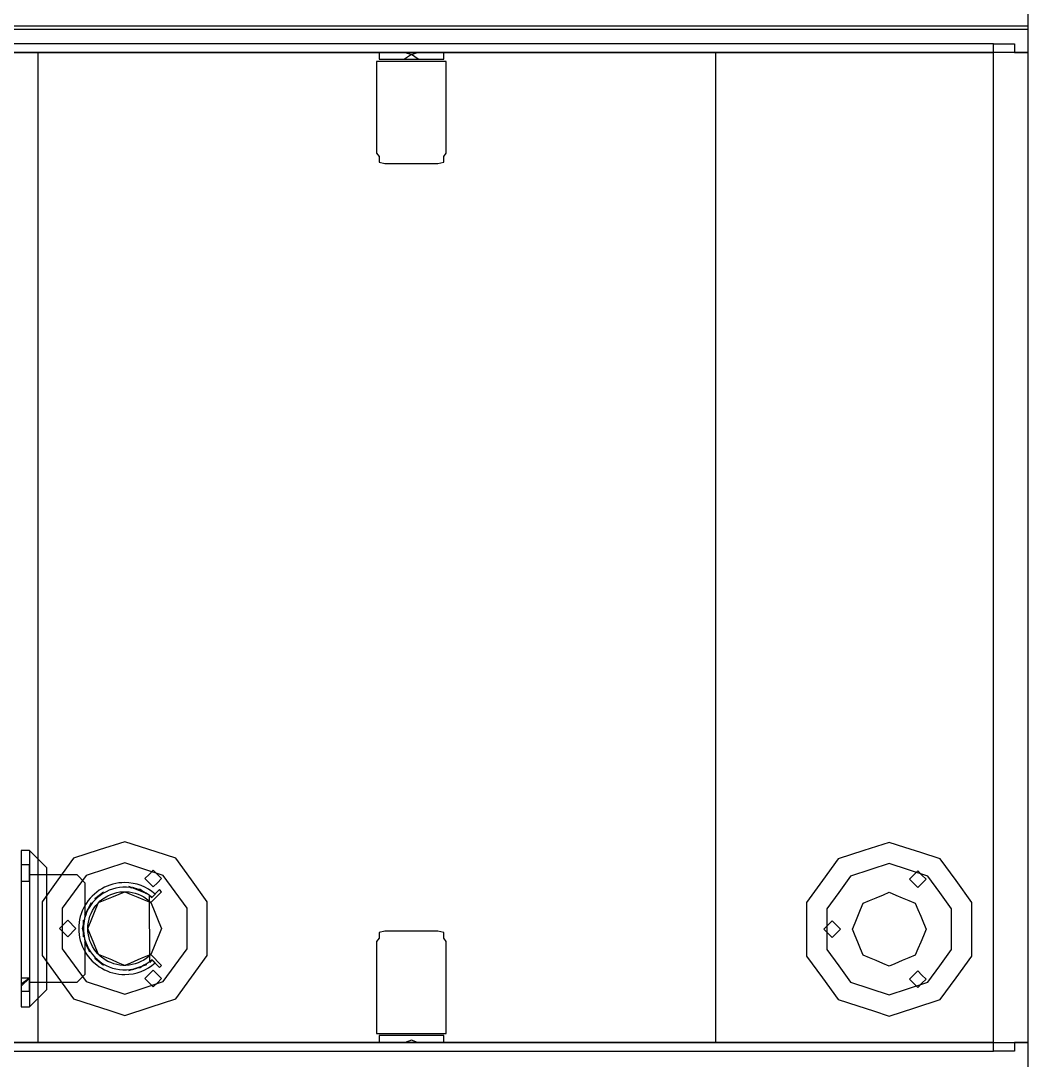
# Model space of a CAD drawing. Extents: x -23.2 to 18.8, y -18.4 to 11.3.
# Drawn here: x -5.2874 to -4.9192, y -5.4431 to -5.0631 of the extents above; entities that cross this region are included whole.
import ezdxf

# ---------------------------------------------------------------- set-up
doc = ezdxf.new("R2010")
doc.units = 0
doc.layers.add('FURNISHINGELEMENT', color=8, linetype='Continuous')

msp = doc.modelspace()

# ---------------------------------------------------------------- linework, layer by layer
at = {"layer": 'FURNISHINGELEMENT'}
for p, q in [((-4.91918, -5.06617, 5.36405), (-4.91918, -5.05664, 5.36405)), ((-4.91918, -5.06517, 5.36405), (-5.35733, -5.06517, 5.36405)), ((-4.91918, -5.07469, 5.36405), (-4.91918, -5.06517, 5.36405)), ((-5.35733, -5.06617, 5.36405), (-4.91918, -5.06617, 5.36405)), ((-4.93188, -5.07152, 3.55112), (-5.35733, -5.07152, 3.55112)), ((-4.93188, -5.07469, 3.55112), (-4.93188, -5.07152, 3.55112)), ((-4.93188, -5.07469, 5.36405), (-4.93188, -5.07152, 5.36405)), ((-4.93188, -5.07152, 5.36405), (-4.92421, -5.07152, 5.36405)), ((-4.92421, -5.07152, 5.36405), (-4.92421, -5.07469, 5.36405)), ((-4.91918, -5.07469, 5.36405), (-5.35733, -5.07469, 5.36405)), ((-5.35733, -5.07469, 5.36405), (-4.93188, -5.07469, 5.36405)), ((-4.93188, -5.07469, 5.05052), (-5.28113, -5.07469, 5.05052)), ((-5.28113, -5.07469, 5.05052), (-5.28113, -5.43664, 5.05052)), ((-4.93188, -5.07469, 3.76385), (-5.28113, -5.07469, 3.76385)), ((-5.28113, -5.07469, 3.76385), (-5.28113, -5.43664, 3.76385)), ((-5.15433, -5.07469, 5.01213), (-5.15644, -5.07469, 5.01126)), ((-5.15644, -5.07469, 5.01126), (-5.15644, -5.07723, 5.01126)), ((-5.13489, -5.07469, 5.01213), (-5.15433, -5.07469, 5.01213)), ((-5.14461, -5.07548, 4.9788), (-5.14707, -5.07723, 4.97771)), ((-5.14461, -5.07548, 4.99785), (-5.14707, -5.07723, 4.99676)), ((-5.14685, -5.07469, 4.97973), (-5.14461, -5.07548, 4.9788)), ((-5.14379, -5.07469, 4.97891), (-5.14685, -5.07469, 4.97973)), ((-5.14685, -5.07469, 4.99878), (-5.14461, -5.07548, 4.99785)), ((-5.14379, -5.07469, 4.99796), (-5.14685, -5.07469, 4.99878)), ((-5.14461, -5.07548, 4.9788), (-5.14237, -5.07469, 4.97973)), ((-5.14461, -5.07548, 4.99785), (-5.14237, -5.07469, 4.99878)), ((-5.14215, -5.07723, 4.97771), (-5.14461, -5.07548, 4.9788)), ((-5.14215, -5.07723, 4.99676), (-5.14461, -5.07548, 4.99785)), ((-5.14302, -5.07469, 4.97922), (-5.14379, -5.07469, 4.97891)), ((-5.14302, -5.07469, 4.99827), (-5.14379, -5.07469, 4.99796)), ((-5.14237, -5.07469, 4.97973), (-5.14302, -5.07469, 4.97922)), ((-5.14237, -5.07469, 4.99878), (-5.14302, -5.07469, 4.99827)), ((-5.13278, -5.07469, 5.01126), (-5.13489, -5.07469, 5.01213)), ((-5.13278, -5.07723, 5.01126), (-5.13278, -5.07469, 5.01126)), ((-4.93188, -5.07469, 4.45759), (-5.03348, -5.07469, 4.45759)), ((-5.03348, -5.07469, 4.45759), (-5.03348, -5.43664, 4.45759)), ((-4.93188, -5.43664, 3.55112), (-4.93188, -5.07469, 3.55112)), ((-4.93188, -5.43664, 4.45759), (-4.93188, -5.07469, 4.45759)), ((-4.93188, -5.43664, 5.05052), (-4.93188, -5.07469, 5.05052)), ((-4.93188, -5.43664, 3.76385), (-4.93188, -5.07469, 3.76385)), ((-4.92421, -5.07469, 5.36405), (-4.91918, -5.07469, 5.36405)), ((-4.91918, -5.43664, 5.36405), (-4.91918, -5.07469, 5.36405)), ((-5.15731, -5.07798, 4.94684), (-5.15731, -5.07978, 4.94609)), ((-5.13191, -5.07798, 4.94684), (-5.15731, -5.07798, 4.94684)), ((-5.15731, -5.07978, 4.94609), (-5.15731, -5.09763, 4.94609)), ((-5.15644, -5.07723, 5.01126), (-5.15433, -5.07723, 5.01213)), ((-5.15433, -5.07723, 5.01213), (-5.13489, -5.07723, 5.01213)), ((-5.14707, -5.07723, 4.97771), (-5.14588, -5.07723, 4.97722)), ((-5.14707, -5.07723, 4.99676), (-5.14588, -5.07723, 4.99627)), ((-5.14588, -5.07723, 4.97722), (-5.14461, -5.07723, 4.97705)), ((-5.14588, -5.07723, 4.99627), (-5.14461, -5.07723, 4.9961)), ((-5.14461, -5.07723, 4.97705), (-5.14334, -5.07723, 4.97722)), ((-5.14461, -5.07723, 4.9961), (-5.14334, -5.07723, 4.99627)), ((-5.14334, -5.07723, 4.97722), (-5.14215, -5.07723, 4.97771)), ((-5.14334, -5.07723, 4.99627), (-5.14215, -5.07723, 4.99676)), ((-5.13489, -5.07723, 5.01213), (-5.13278, -5.07723, 5.01126)), ((-5.13191, -5.07978, 4.94609), (-5.13191, -5.07798, 4.94684)), ((-5.13191, -5.09763, 4.94609), (-5.13191, -5.07978, 4.94609)), ((-5.15731, -5.09763, 4.94609), (-5.15731, -5.09867, 4.94634)), ((-5.15731, -5.09867, 4.94634), (-5.15731, -5.09949, 4.94702)), ((-5.15731, -5.09949, 4.94702), (-5.15731, -5.11153, 4.963)), ((-5.13191, -5.09867, 4.94634), (-5.13191, -5.09763, 4.94609)), ((-5.13191, -5.09949, 4.94702), (-5.13191, -5.09867, 4.94634)), ((-5.13191, -5.11153, 4.963), (-5.13191, -5.09949, 4.94702)), ((-5.15731, -5.11153, 4.963), (-5.15644, -5.1128, 4.96468)), ((-5.15644, -5.1128, 4.96468), (-5.15644, -5.11486, 4.96313)), ((-5.13278, -5.1128, 4.96468), (-5.13191, -5.11153, 4.963)), ((-5.13278, -5.11486, 4.96313), (-5.13278, -5.1128, 4.96468)), ((-5.15644, -5.11486, 4.96313), (-5.15433, -5.11538, 4.96382)), ((-5.15433, -5.11538, 4.96382), (-5.13489, -5.11538, 4.96382)), ((-5.13489, -5.11538, 4.96382), (-5.13278, -5.11486, 4.96313)), ((-5.24938, -5.36326, 3.5416), (-5.25871, -5.36629, 3.5416)), ((-5.24363, -5.36513, 3.5416), (-5.24938, -5.36326, 3.5416)), ((-5.23788, -5.367, 3.5416), (-5.24363, -5.36513, 3.5416)), ((-4.96998, -5.3635, 3.5416), (-4.97931, -5.36653, 3.5416)), ((-4.96423, -5.36537, 3.5416), (-4.96998, -5.3635, 3.5416)), ((-4.95848, -5.36724, 3.5416), (-4.96423, -5.36537, 3.5416)), ((-5.28724, -5.36645, 3.52597), (-5.28724, -5.4236, 3.52597)), ((-5.28424, -5.36645, 3.52597), (-5.28724, -5.36645, 3.52597)), ((-5.27789, -5.3728, 3.52597), (-5.28424, -5.36645, 3.52597)), ((-5.27789, -5.3728, 3.48134), (-5.28424, -5.36645, 3.48134)), ((-5.28424, -5.36645, 3.48134), (-5.28424, -5.4236, 3.48134)), ((-5.26805, -5.36932, 3.5416), (-5.27381, -5.37726, 3.5416)), ((-5.25871, -5.36629, 3.5416), (-5.26805, -5.36932, 3.5416)), ((-5.23072, -5.36932, 3.5416), (-5.23788, -5.367, 3.5416)), ((-5.22496, -5.37726, 3.5416), (-5.23072, -5.36932, 3.5416)), ((-4.97931, -5.36653, 3.5416), (-4.98865, -5.36957, 3.5416)), ((-4.95132, -5.36957, 3.5416), (-4.95848, -5.36724, 3.5416)), ((-5.28424, -5.37172, 3.49082), (-5.28724, -5.37172, 3.49082)), ((-5.28724, -5.37172, 3.49082), (-5.28724, -5.3747, 3.48784)), ((-5.28424, -5.3747, 3.48784), (-5.28424, -5.37172, 3.49082)), ((-5.27789, -5.41725, 3.52597), (-5.27789, -5.3728, 3.52597)), ((-5.27789, -5.41725, 3.48134), (-5.27789, -5.3728, 3.48134)), ((-5.24938, -5.37103, 3.46351), (-5.25608, -5.37321, 3.46351)), ((-5.24234, -5.37332, 3.46351), (-5.24938, -5.37103, 3.46351)), ((-4.98865, -5.36957, 3.5416), (-4.99441, -5.3775, 3.5416)), ((-4.96998, -5.37127, 3.46351), (-4.97668, -5.37345, 3.46351)), ((-4.96294, -5.37356, 3.46351), (-4.96998, -5.37127, 3.46351)), ((-4.94556, -5.3775, 3.5416), (-4.95132, -5.36957, 3.5416)), ((-5.28724, -5.3747, 3.48784), (-5.28724, -5.37768, 3.49082)), ((-5.28424, -5.37768, 3.49082), (-5.28424, -5.3747, 3.48784)), ((-5.26679, -5.37541, 3.51393), (-5.28424, -5.37541, 3.51393)), ((-5.28424, -5.37541, 3.51393), (-5.28424, -5.41464, 3.51393)), ((-5.26348, -5.37561, 3.46351), (-5.26783, -5.3816, 3.46351)), ((-5.26379, -5.37841, 3.51393), (-5.26679, -5.37541, 3.51393)), ((-5.25608, -5.37321, 3.46351), (-5.26348, -5.37561, 3.46351)), ((-5.23529, -5.37561, 3.46351), (-5.24234, -5.37332, 3.46351)), ((-5.24198, -5.37673, 3.5416), (-5.24046, -5.37522, 3.5416)), ((-5.23895, -5.37976, 3.5416), (-5.24198, -5.37673, 3.5416)), ((-5.24046, -5.37522, 3.5416), (-5.23895, -5.3737, 3.5416)), ((-5.23895, -5.3737, 3.5416), (-5.23743, -5.37522, 3.5416)), ((-5.23743, -5.37522, 3.5416), (-5.23592, -5.37673, 3.5416)), ((-5.23592, -5.37673, 3.5416), (-5.23743, -5.37825, 3.5416)), ((-5.23094, -5.3816, 3.46351), (-5.23529, -5.37561, 3.46351)), ((-4.98408, -5.37585, 3.46351), (-4.98843, -5.38185, 3.46351)), ((-4.97668, -5.37345, 3.46351), (-4.98408, -5.37585, 3.46351)), ((-4.95589, -5.37585, 3.46351), (-4.96294, -5.37356, 3.46351)), ((-4.96258, -5.37697, 3.5416), (-4.96106, -5.37546, 3.5416)), ((-4.95955, -5.38001, 3.5416), (-4.96258, -5.37697, 3.5416)), ((-4.96106, -5.37546, 3.5416), (-4.95955, -5.37394, 3.5416)), ((-4.95955, -5.37394, 3.5416), (-4.95803, -5.37546, 3.5416)), ((-4.95803, -5.37546, 3.5416), (-4.95652, -5.37697, 3.5416)), ((-4.95652, -5.37697, 3.5416), (-4.95803, -5.37849, 3.5416)), ((-4.95154, -5.38185, 3.46351), (-4.95589, -5.37585, 3.46351)), ((-5.28724, -5.37768, 3.49082), (-5.28424, -5.37768, 3.49082)), ((-5.27381, -5.37726, 3.5416), (-5.27958, -5.3852, 3.5416)), ((-5.26379, -5.39047, 3.51393), (-5.26379, -5.37841, 3.51393)), ((-5.25778, -5.38046, 3.51118), (-5.25871, -5.38104, 3.51118)), ((-5.25681, -5.37994, 3.51118), (-5.25778, -5.38046, 3.51118)), ((-5.25581, -5.37949, 3.51118), (-5.25681, -5.37994, 3.51118)), ((-5.25478, -5.3791, 3.51118), (-5.25581, -5.37949, 3.51118)), ((-5.25384, -5.38057, 3.51393), (-5.25505, -5.381, 3.51393)), ((-5.25373, -5.37879, 3.51118), (-5.25478, -5.3791, 3.51118)), ((-5.2526, -5.38025, 3.51393), (-5.25384, -5.38057, 3.51393)), ((-5.25266, -5.37854, 3.51118), (-5.25373, -5.37879, 3.51118)), ((-5.25158, -5.37836, 3.51118), (-5.25266, -5.37854, 3.51118)), ((-5.25134, -5.38003, 3.51393), (-5.2526, -5.38025, 3.51393)), ((-5.25048, -5.37825, 3.51118), (-5.25158, -5.37836, 3.51118)), ((-5.25006, -5.37992, 3.51393), (-5.25134, -5.38003, 3.51393)), ((-5.24938, -5.37821, 3.51118), (-5.25048, -5.37825, 3.51118)), ((-5.24878, -5.37992, 3.51393), (-5.25006, -5.37992, 3.51393)), ((-5.24786, -5.37828, 3.51118), (-5.24938, -5.37821, 3.51118)), ((-5.2475, -5.38002, 3.51393), (-5.24878, -5.37992, 3.51393)), ((-5.24791, -5.37967, 3.51163), (-5.24698, -5.3801, 3.51163)), ((-5.24137, -5.3822, 3.51163), (-5.24791, -5.37967, 3.51163)), ((-5.24635, -5.37849, 3.51118), (-5.24786, -5.37828, 3.51118)), ((-5.24624, -5.38023, 3.51393), (-5.2475, -5.38002, 3.51393)), ((-5.24698, -5.3801, 3.51163), (-5.24648, -5.37987, 3.51163)), ((-5.24648, -5.37987, 3.51163), (-5.24464, -5.38067, 3.51163)), ((-5.24487, -5.37883, 3.51118), (-5.24635, -5.37849, 3.51118)), ((-5.245, -5.38055, 3.51393), (-5.24624, -5.38023, 3.51393)), ((-5.24379, -5.38098, 3.51393), (-5.245, -5.38055, 3.51393)), ((-5.24342, -5.37931, 3.51118), (-5.24487, -5.37883, 3.51118)), ((-5.24464, -5.38067, 3.51163), (-5.24377, -5.38066, 3.51163)), ((-5.24377, -5.38066, 3.51163), (-5.24242, -5.3816, 3.51163)), ((-5.24203, -5.37991, 3.51118), (-5.24342, -5.37931, 3.51118)), ((-5.24069, -5.38064, 3.51118), (-5.24203, -5.37991, 3.51118)), ((-5.23942, -5.38149, 3.51118), (-5.24069, -5.38064, 3.51118)), ((-5.23662, -5.38079, 3.51393), (-5.23943, -5.38364, 3.51393)), ((-5.23743, -5.37825, 3.5416), (-5.23895, -5.37976, 3.5416)), ((-5.23589, -5.38153, 3.51393), (-5.23662, -5.38079, 3.51393)), ((-5.21919, -5.3852, 3.5416), (-5.22496, -5.37726, 3.5416)), ((-4.99441, -5.3775, 3.5416), (-5.00018, -5.38544, 3.5416)), ((-4.95803, -5.37849, 3.5416), (-4.95955, -5.38001, 3.5416)), ((-4.93979, -5.38544, 3.5416), (-4.94556, -5.3775, 3.5416)), ((-5.26783, -5.3816, 3.46351), (-5.27219, -5.3876, 3.46351)), ((-5.26201, -5.38393, 3.51118), (-5.26271, -5.38478, 3.51118)), ((-5.26126, -5.38313, 3.51118), (-5.26201, -5.38393, 3.51118)), ((-5.25961, -5.38168, 3.51118), (-5.26126, -5.38313, 3.51118)), ((-5.26032, -5.38458, 3.51393), (-5.26116, -5.38554, 3.51393)), ((-5.25939, -5.38369, 3.51393), (-5.26032, -5.38458, 3.51393)), ((-5.25709, -5.38166, 3.51163), (-5.26028, -5.38411, 3.51163)), ((-5.26028, -5.38411, 3.51163), (-5.25877, -5.38278, 3.51163)), ((-5.25871, -5.38104, 3.51118), (-5.25961, -5.38168, 3.51118)), ((-5.25839, -5.38288, 3.51393), (-5.25939, -5.38369, 3.51393)), ((-5.25891, -5.38548, 3.46351), (-5.25653, -5.38449, 3.46351)), ((-5.25877, -5.38278, 3.51163), (-5.25806, -5.38264, 3.51163)), ((-5.25733, -5.38216, 3.51393), (-5.25839, -5.38288, 3.51393)), ((-5.25833, -5.38492, 3.51393), (-5.25744, -5.38421, 3.51393)), ((-5.25806, -5.38264, 3.51163), (-5.25709, -5.38166, 3.51163)), ((-5.25744, -5.38421, 3.51393), (-5.25551, -5.383, 3.51393)), ((-5.25622, -5.38153, 3.51393), (-5.25733, -5.38216, 3.51393)), ((-5.25653, -5.38449, 3.46351), (-5.25415, -5.3835, 3.46351)), ((-5.25505, -5.381, 3.51393), (-5.25622, -5.38153, 3.51393)), ((-5.25551, -5.383, 3.51393), (-5.25448, -5.38253, 3.51393)), ((-5.25448, -5.38253, 3.51393), (-5.25341, -5.38214, 3.51393)), ((-5.25415, -5.3835, 3.46351), (-5.25146, -5.38239, 3.46351)), ((-5.25341, -5.38214, 3.51393), (-5.25231, -5.38185, 3.51393)), ((-5.25231, -5.38185, 3.51393), (-5.25118, -5.38165, 3.51393)), ((-5.25146, -5.38239, 3.46351), (-5.24938, -5.38153, 3.46351)), ((-5.25118, -5.38165, 3.51393), (-5.25005, -5.38155, 3.51393)), ((-5.25005, -5.38155, 3.51393), (-5.24891, -5.38154, 3.51393)), ((-5.24938, -5.38153, 3.46351), (-5.247, -5.38252, 3.46351)), ((-5.24891, -5.38154, 3.51393), (-5.24778, -5.38163, 3.51393)), ((-5.24778, -5.38163, 3.51393), (-5.24665, -5.38181, 3.51393)), ((-5.247, -5.38252, 3.46351), (-5.24462, -5.3835, 3.46351)), ((-5.24665, -5.38181, 3.51393), (-5.24555, -5.38209, 3.51393)), ((-5.24555, -5.38209, 3.51393), (-5.24447, -5.38246, 3.51393)), ((-5.24462, -5.3835, 3.46351), (-5.24224, -5.38449, 3.46351)), ((-5.24447, -5.38246, 3.51393), (-5.24343, -5.38292, 3.51393)), ((-5.24262, -5.3815, 3.51393), (-5.24379, -5.38098, 3.51393)), ((-5.24343, -5.38292, 3.51393), (-5.24243, -5.38346, 3.51393)), ((-5.2415, -5.38212, 3.51393), (-5.24262, -5.3815, 3.51393)), ((-5.24243, -5.38346, 3.51393), (-5.24148, -5.38409, 3.51393)), ((-5.24242, -5.3816, 3.51163), (-5.24137, -5.3822, 3.51163)), ((-5.24224, -5.38449, 3.46351), (-5.23986, -5.38548, 3.46351)), ((-5.24043, -5.38284, 3.51393), (-5.2415, -5.38212, 3.51393)), ((-5.24148, -5.38409, 3.51393), (-5.24058, -5.38475, 3.51393)), ((-5.23943, -5.38364, 3.51393), (-5.24043, -5.38284, 3.51393)), ((-5.24037, -5.38288, 3.51163), (-5.23945, -5.38362, 3.51163)), ((-5.24024, -5.40741, 3.51163), (-5.24037, -5.38288, 3.51163)), ((-5.23985, -5.38549, 3.51393), (-5.23589, -5.38153, 3.51393)), ((-5.23945, -5.38362, 3.51163), (-5.23922, -5.38343, 3.51163)), ((-5.23824, -5.38244, 3.51118), (-5.23942, -5.38149, 3.51118)), ((-5.23922, -5.38343, 3.51163), (-5.23874, -5.38292, 3.51141)), ((-5.23874, -5.38292, 3.51141), (-5.23824, -5.38244, 3.51118)), ((-5.22658, -5.3876, 3.46351), (-5.23094, -5.3816, 3.46351)), ((-4.98843, -5.38185, 3.46351), (-4.99279, -5.38784, 3.46351)), ((-4.97713, -5.38473, 3.46351), (-4.97475, -5.38375, 3.46351)), ((-4.97475, -5.38375, 3.46351), (-4.97206, -5.38263, 3.46351)), ((-4.97206, -5.38263, 3.46351), (-4.96998, -5.38177, 3.46351)), ((-4.96998, -5.38177, 3.46351), (-4.9676, -5.38276, 3.46351)), ((-4.9676, -5.38276, 3.46351), (-4.96522, -5.38375, 3.46351)), ((-4.96522, -5.38375, 3.46351), (-4.96284, -5.38473, 3.46351)), ((-4.94718, -5.38784, 3.46351), (-4.95154, -5.38185, 3.46351)), ((-5.27958, -5.3852, 3.5416), (-5.27958, -5.39501, 3.5416)), ((-5.27219, -5.3876, 3.46351), (-5.27219, -5.39501, 3.46351)), ((-5.26445, -5.38758, 3.51118), (-5.2649, -5.38858, 3.51118)), ((-5.26393, -5.38661, 3.51118), (-5.26445, -5.38758, 3.51118)), ((-5.26161, -5.38563, 3.51163), (-5.26398, -5.39005, 3.51163)), ((-5.26335, -5.38568, 3.51118), (-5.26393, -5.38661, 3.51118)), ((-5.26271, -5.38478, 3.51118), (-5.26335, -5.38568, 3.51118)), ((-5.26259, -5.38766, 3.51393), (-5.26317, -5.38881, 3.51393)), ((-5.26309, -5.38863, 3.51163), (-5.26248, -5.38746, 3.51163)), ((-5.26192, -5.38657, 3.51393), (-5.26259, -5.38766, 3.51393)), ((-5.26248, -5.38746, 3.51163), (-5.26161, -5.38563, 3.51163)), ((-5.26116, -5.38554, 3.51393), (-5.26192, -5.38657, 3.51393)), ((-5.26116, -5.38846, 3.51393), (-5.26057, -5.38749, 3.51393)), ((-5.26089, -5.39024, 3.46351), (-5.2599, -5.38786, 3.46351)), ((-5.26057, -5.38749, 3.51393), (-5.25989, -5.38657, 3.51393)), ((-5.2599, -5.38786, 3.46351), (-5.25891, -5.38548, 3.46351)), ((-5.25989, -5.38657, 3.51393), (-5.25914, -5.38571, 3.51393)), ((-5.25914, -5.38571, 3.51393), (-5.25833, -5.38492, 3.51393)), ((-5.24058, -5.38475, 3.51393), (-5.23985, -5.38549, 3.51393)), ((-5.23986, -5.38548, 3.46351), (-5.23887, -5.38786, 3.46351)), ((-5.23887, -5.38786, 3.46351), (-5.23788, -5.39024, 3.46351)), ((-5.22658, -5.39501, 3.46351), (-5.22658, -5.3876, 3.46351)), ((-5.21919, -5.39501, 3.5416), (-5.21919, -5.3852, 3.5416)), ((-5.00018, -5.38544, 3.5416), (-5.00018, -5.39525, 3.5416)), ((-4.99279, -5.38784, 3.46351), (-4.99279, -5.39525, 3.46351)), ((-4.98149, -5.39049, 3.46351), (-4.9805, -5.3881, 3.46351)), ((-4.9805, -5.3881, 3.46351), (-4.97951, -5.38572, 3.46351)), ((-4.97951, -5.38572, 3.46351), (-4.97713, -5.38473, 3.46351)), ((-4.96284, -5.38473, 3.46351), (-4.96046, -5.38572, 3.46351)), ((-4.96046, -5.38572, 3.46351), (-4.95947, -5.3881, 3.46351)), ((-4.95947, -5.3881, 3.46351), (-4.95848, -5.39049, 3.46351)), ((-4.94718, -5.39525, 3.46351), (-4.94718, -5.38784, 3.46351)), ((-4.93979, -5.39525, 3.5416), (-4.93979, -5.38544, 3.5416)), ((-5.27325, -5.39501, 3.5416), (-5.27022, -5.39197, 3.5416)), ((-5.27022, -5.39197, 3.5416), (-5.26719, -5.39501, 3.5416)), ((-5.26586, -5.39173, 3.51118), (-5.26604, -5.39282, 3.51118)), ((-5.26561, -5.39066, 3.51118), (-5.26586, -5.39173, 3.51118)), ((-5.26529, -5.38961, 3.51118), (-5.26561, -5.39066, 3.51118)), ((-5.2649, -5.38858, 3.51118), (-5.26529, -5.38961, 3.51118)), ((-5.2645, -5.39503, 3.51393), (-5.26379, -5.39047, 3.51393)), ((-5.26445, -5.39371, 3.51163), (-5.2645, -5.392, 3.51163)), ((-5.2645, -5.392, 3.51163), (-5.2645, -5.39801, 3.51163)), ((-5.26402, -5.39122, 3.51393), (-5.26429, -5.39248, 3.51393)), ((-5.26365, -5.39, 3.51393), (-5.26402, -5.39122, 3.51393)), ((-5.26398, -5.39005, 3.51163), (-5.26309, -5.38863, 3.51163)), ((-5.26317, -5.38881, 3.51393), (-5.26365, -5.39, 3.51393)), ((-5.26267, -5.39273, 3.51393), (-5.26243, -5.39162, 3.51393)), ((-5.26243, -5.39162, 3.51393), (-5.2621, -5.39053, 3.51393)), ((-5.2621, -5.39053, 3.51393), (-5.26167, -5.38948, 3.51393)), ((-5.26187, -5.39262, 3.46351), (-5.26089, -5.39024, 3.46351)), ((-5.26167, -5.38948, 3.51393), (-5.26116, -5.38846, 3.51393)), ((-5.23788, -5.39024, 3.46351), (-5.23689, -5.39262, 3.46351)), ((-4.98247, -5.39287, 3.46351), (-4.98149, -5.39049, 3.46351)), ((-4.95848, -5.39049, 3.46351), (-4.95749, -5.39287, 3.46351)), ((-5.27958, -5.39501, 3.5416), (-5.27958, -5.40482, 3.5416)), ((-5.27022, -5.39804, 3.5416), (-5.27325, -5.39501, 3.5416)), ((-5.27219, -5.39501, 3.46351), (-5.27219, -5.40242, 3.46351)), ((-5.26719, -5.39501, 3.5416), (-5.27022, -5.39804, 3.5416)), ((-5.26614, -5.39391, 3.51118), (-5.26618, -5.39501, 3.51118)), ((-5.26618, -5.39501, 3.51118), (-5.26614, -5.39611, 3.51118)), ((-5.26604, -5.39282, 3.51118), (-5.26614, -5.39391, 3.51118)), ((-5.26479, -5.39501, 3.51163), (-5.26445, -5.39371, 3.51163)), ((-5.26445, -5.39634, 3.51163), (-5.26479, -5.39501, 3.51163)), ((-5.26445, -5.39375, 3.51393), (-5.2645, -5.39503, 3.51393)), ((-5.2645, -5.39503, 3.51393), (-5.26445, -5.39631, 3.51393)), ((-5.26379, -5.39958, 3.51393), (-5.2645, -5.39503, 3.51393)), ((-5.26429, -5.39248, 3.51393), (-5.26445, -5.39375, 3.51393)), ((-5.26286, -5.39501, 3.46351), (-5.26187, -5.39262, 3.46351)), ((-5.26286, -5.395, 3.51393), (-5.26281, -5.39386, 3.51393)), ((-5.26281, -5.39614, 3.51393), (-5.26286, -5.395, 3.51393)), ((-5.26187, -5.39739, 3.46351), (-5.26286, -5.39501, 3.46351)), ((-5.26281, -5.39386, 3.51393), (-5.26267, -5.39273, 3.51393)), ((-5.23689, -5.39262, 3.46351), (-5.23591, -5.39501, 3.46351)), ((-5.23591, -5.39501, 3.46351), (-5.23689, -5.39739, 3.46351)), ((-5.22658, -5.40242, 3.46351), (-5.22658, -5.39501, 3.46351)), ((-5.21919, -5.40482, 3.5416), (-5.21919, -5.39501, 3.5416)), ((-5.15433, -5.39595, 4.96382), (-5.15644, -5.39647, 4.96313)), ((-5.13489, -5.39595, 4.96382), (-5.15433, -5.39595, 4.96382)), ((-5.13278, -5.39647, 4.96313), (-5.13489, -5.39595, 4.96382)), ((-5.00018, -5.39525, 3.5416), (-5.00018, -5.40506, 3.5416)), ((-4.99385, -5.39525, 3.5416), (-4.99082, -5.39222, 3.5416)), ((-4.99082, -5.39828, 3.5416), (-4.99385, -5.39525, 3.5416)), ((-4.99279, -5.39525, 3.46351), (-4.99279, -5.40266, 3.46351)), ((-4.99082, -5.39222, 3.5416), (-4.98779, -5.39525, 3.5416)), ((-4.98779, -5.39525, 3.5416), (-4.99082, -5.39828, 3.5416)), ((-4.98346, -5.39525, 3.46351), (-4.98247, -5.39287, 3.46351)), ((-4.98247, -5.39763, 3.46351), (-4.98346, -5.39525, 3.46351)), ((-4.95749, -5.39287, 3.46351), (-4.95651, -5.39525, 3.46351)), ((-4.95651, -5.39525, 3.46351), (-4.95749, -5.39763, 3.46351)), ((-4.94718, -5.40266, 3.46351), (-4.94718, -5.39525, 3.46351)), ((-4.93979, -5.40506, 3.5416), (-4.93979, -5.39525, 3.5416)), ((-5.26614, -5.39611, 3.51118), (-5.26604, -5.3972, 3.51118)), ((-5.26604, -5.3972, 3.51118), (-5.26586, -5.39828, 3.51118)), ((-5.26586, -5.39828, 3.51118), (-5.26561, -5.39935, 3.51118)), ((-5.26561, -5.39935, 3.51118), (-5.26529, -5.40041, 3.51118)), ((-5.2645, -5.39801, 3.51163), (-5.26445, -5.39634, 3.51163)), ((-5.26445, -5.39631, 3.51393), (-5.26429, -5.39758, 3.51393)), ((-5.26429, -5.39758, 3.51393), (-5.26402, -5.39883, 3.51393)), ((-5.26402, -5.39883, 3.51393), (-5.26364, -5.40006, 3.51393)), ((-5.26379, -5.41164, 3.51393), (-5.26379, -5.39958, 3.51393)), ((-5.26267, -5.39727, 3.51393), (-5.26281, -5.39614, 3.51393)), ((-5.26243, -5.39838, 3.51393), (-5.26267, -5.39727, 3.51393)), ((-5.2621, -5.39947, 3.51393), (-5.26243, -5.39838, 3.51393)), ((-5.26168, -5.40053, 3.51393), (-5.2621, -5.39947, 3.51393)), ((-5.26089, -5.39977, 3.46351), (-5.26187, -5.39739, 3.46351)), ((-5.2599, -5.40215, 3.46351), (-5.26089, -5.39977, 3.46351)), ((-5.23788, -5.39977, 3.46351), (-5.23887, -5.40215, 3.46351)), ((-5.23689, -5.39739, 3.46351), (-5.23788, -5.39977, 3.46351)), ((-5.15644, -5.39853, 4.96468), (-5.15731, -5.3998, 4.963)), ((-5.15731, -5.3998, 4.963), (-5.15731, -5.41184, 4.94702)), ((-5.15644, -5.39647, 4.96313), (-5.15644, -5.39853, 4.96468)), ((-5.13278, -5.39853, 4.96468), (-5.13278, -5.39647, 4.96313)), ((-5.13191, -5.3998, 4.963), (-5.13278, -5.39853, 4.96468)), ((-5.13191, -5.41184, 4.94702), (-5.13191, -5.3998, 4.963)), ((-4.98149, -5.40001, 3.46351), (-4.98247, -5.39763, 3.46351)), ((-4.95749, -5.39763, 3.46351), (-4.95848, -5.40001, 3.46351)), ((-5.27219, -5.40242, 3.46351), (-5.26783, -5.40841, 3.46351)), ((-5.26529, -5.40041, 3.51118), (-5.2649, -5.40143, 3.51118)), ((-5.2649, -5.40143, 3.51118), (-5.26445, -5.40244, 3.51118)), ((-5.26445, -5.40244, 3.51118), (-5.26393, -5.4034, 3.51118)), ((-5.26309, -5.40141, 3.51163), (-5.26398, -5.39996, 3.51163)), ((-5.26398, -5.39996, 3.51163), (-5.2622, -5.40357, 3.51163)), ((-5.26393, -5.4034, 3.51118), (-5.26335, -5.40434, 3.51118)), ((-5.26364, -5.40006, 3.51393), (-5.26316, -5.40125, 3.51393)), ((-5.26316, -5.40125, 3.51393), (-5.26259, -5.40239, 3.51393)), ((-5.26248, -5.40258, 3.51163), (-5.26309, -5.40141, 3.51163)), ((-5.26259, -5.40239, 3.51393), (-5.26192, -5.40349, 3.51393)), ((-5.2622, -5.40357, 3.51163), (-5.26248, -5.40258, 3.51163)), ((-5.26192, -5.40349, 3.51393), (-5.26115, -5.40452, 3.51393)), ((-5.26117, -5.40155, 3.51393), (-5.26168, -5.40053, 3.51393)), ((-5.26058, -5.40252, 3.51393), (-5.26117, -5.40155, 3.51393)), ((-5.2599, -5.40343, 3.51393), (-5.26058, -5.40252, 3.51393)), ((-5.25891, -5.40454, 3.46351), (-5.2599, -5.40215, 3.46351)), ((-5.25915, -5.40429, 3.51393), (-5.2599, -5.40343, 3.51393)), ((-5.23887, -5.40215, 3.46351), (-5.23986, -5.40454, 3.46351)), ((-5.23094, -5.40841, 3.46351), (-5.22658, -5.40242, 3.46351)), ((-4.99279, -5.40266, 3.46351), (-4.98843, -5.40865, 3.46351)), ((-4.9805, -5.4024, 3.46351), (-4.98149, -5.40001, 3.46351)), ((-4.97951, -5.40478, 3.46351), (-4.9805, -5.4024, 3.46351)), ((-4.95947, -5.4024, 3.46351), (-4.96046, -5.40478, 3.46351)), ((-4.95848, -5.40001, 3.46351), (-4.95947, -5.4024, 3.46351)), ((-4.95154, -5.40865, 3.46351), (-4.94718, -5.40266, 3.46351)), ((-5.27958, -5.40482, 3.5416), (-5.27381, -5.41275, 3.5416)), ((-5.26335, -5.40434, 3.51118), (-5.26271, -5.40523, 3.51118)), ((-5.26271, -5.40523, 3.51118), (-5.26201, -5.40608, 3.51118)), ((-5.26201, -5.40608, 3.51118), (-5.26126, -5.40688, 3.51118)), ((-5.26126, -5.40688, 3.51118), (-5.25961, -5.40833, 3.51118)), ((-5.26115, -5.40452, 3.51393), (-5.26031, -5.40548, 3.51393)), ((-5.26031, -5.40548, 3.51393), (-5.25938, -5.40637, 3.51393)), ((-5.25877, -5.40723, 3.51163), (-5.26028, -5.4059, 3.51163)), ((-5.26028, -5.4059, 3.51163), (-5.25709, -5.40835, 3.51163)), ((-5.25938, -5.40637, 3.51393), (-5.25839, -5.40717, 3.51393)), ((-5.25833, -5.40508, 3.51393), (-5.25915, -5.40429, 3.51393)), ((-5.25653, -5.40552, 3.46351), (-5.25891, -5.40454, 3.46351)), ((-5.25806, -5.40741, 3.51163), (-5.25877, -5.40723, 3.51163)), ((-5.25839, -5.40717, 3.51393), (-5.25732, -5.40789, 3.51393)), ((-5.25651, -5.40644, 3.51393), (-5.25833, -5.40508, 3.51393)), ((-5.25415, -5.40651, 3.46351), (-5.25653, -5.40552, 3.46351)), ((-5.25552, -5.40701, 3.51393), (-5.25651, -5.40644, 3.51393)), ((-5.25449, -5.40748, 3.51393), (-5.25552, -5.40701, 3.51393)), ((-5.25177, -5.4075, 3.46351), (-5.25415, -5.40651, 3.46351)), ((-5.24462, -5.40651, 3.46351), (-5.24731, -5.40762, 3.46351)), ((-5.24224, -5.40552, 3.46351), (-5.24462, -5.40651, 3.46351)), ((-5.24344, -5.4071, 3.51393), (-5.24448, -5.40756, 3.51393)), ((-5.24244, -5.40656, 3.51393), (-5.24344, -5.4071, 3.51393)), ((-5.24149, -5.40593, 3.51393), (-5.24244, -5.40656, 3.51393)), ((-5.23986, -5.40454, 3.46351), (-5.24224, -5.40552, 3.46351)), ((-5.2406, -5.40523, 3.51393), (-5.24149, -5.40593, 3.51393)), ((-5.24149, -5.40792, 3.51393), (-5.24042, -5.4072, 3.51393)), ((-5.23985, -5.40453, 3.51393), (-5.2406, -5.40523, 3.51393)), ((-5.24042, -5.4072, 3.51393), (-5.23942, -5.4064, 3.51393)), ((-5.23943, -5.40641, 3.51163), (-5.24024, -5.40741, 3.51163)), ((-5.23589, -5.40849, 3.51393), (-5.23985, -5.40453, 3.51393)), ((-5.23922, -5.40659, 3.51163), (-5.23943, -5.40641, 3.51163)), ((-5.23942, -5.4064, 3.51393), (-5.23662, -5.40922, 3.51393)), ((-5.23874, -5.40709, 3.51141), (-5.23922, -5.40659, 3.51163)), ((-5.23824, -5.40757, 3.51118), (-5.23874, -5.40709, 3.51141)), ((-5.22496, -5.41275, 3.5416), (-5.21919, -5.40482, 3.5416)), ((-5.00018, -5.40506, 3.5416), (-4.99441, -5.413, 3.5416)), ((-4.97713, -5.40577, 3.46351), (-4.97951, -5.40478, 3.46351)), ((-4.97475, -5.40675, 3.46351), (-4.97713, -5.40577, 3.46351)), ((-4.97237, -5.40774, 3.46351), (-4.97475, -5.40675, 3.46351)), ((-4.96522, -5.40675, 3.46351), (-4.96791, -5.40787, 3.46351)), ((-4.96284, -5.40577, 3.46351), (-4.96522, -5.40675, 3.46351)), ((-4.96046, -5.40478, 3.46351), (-4.96284, -5.40577, 3.46351)), ((-4.94556, -5.413, 3.5416), (-4.93979, -5.40506, 3.5416)), ((-5.26783, -5.40841, 3.46351), (-5.26348, -5.41441, 3.46351)), ((-5.25961, -5.40833, 3.51118), (-5.25871, -5.40897, 3.51118)), ((-5.25871, -5.40897, 3.51118), (-5.25778, -5.40955, 3.51118)), ((-5.25709, -5.40835, 3.51163), (-5.25806, -5.40741, 3.51163)), ((-5.25778, -5.40955, 3.51118), (-5.25681, -5.41007, 3.51118)), ((-5.25732, -5.40789, 3.51393), (-5.25621, -5.40852, 3.51393)), ((-5.25681, -5.41007, 3.51118), (-5.25581, -5.41052, 3.51118)), ((-5.25621, -5.40852, 3.51393), (-5.25504, -5.40905, 3.51393)), ((-5.25581, -5.41052, 3.51118), (-5.25478, -5.41091, 3.51118)), ((-5.25504, -5.40905, 3.51393), (-5.25383, -5.40948, 3.51393)), ((-5.25478, -5.41091, 3.51118), (-5.25373, -5.41123, 3.51118)), ((-5.25342, -5.40787, 3.51393), (-5.25449, -5.40748, 3.51393)), ((-5.25383, -5.40948, 3.51393), (-5.25259, -5.4098, 3.51393)), ((-5.25232, -5.40816, 3.51393), (-5.25342, -5.40787, 3.51393)), ((-5.25259, -5.4098, 3.51393), (-5.25133, -5.41002, 3.51393)), ((-5.2512, -5.40836, 3.51393), (-5.25232, -5.40816, 3.51393)), ((-5.24938, -5.40848, 3.46351), (-5.25177, -5.4075, 3.46351)), ((-5.25133, -5.41002, 3.51393), (-5.25005, -5.41013, 3.51393)), ((-5.25006, -5.40847, 3.51393), (-5.2512, -5.40836, 3.51393)), ((-5.24892, -5.40848, 3.51393), (-5.25006, -5.40847, 3.51393)), ((-5.25005, -5.41013, 3.51393), (-5.24877, -5.41013, 3.51393)), ((-5.24731, -5.40762, 3.46351), (-5.24938, -5.40848, 3.46351)), ((-5.24779, -5.40839, 3.51393), (-5.24892, -5.40848, 3.51393)), ((-5.24877, -5.41013, 3.51393), (-5.24749, -5.41002, 3.51393)), ((-5.24792, -5.41035, 3.51163), (-5.24135, -5.40815, 3.51163)), ((-5.24698, -5.40995, 3.51163), (-5.24792, -5.41035, 3.51163)), ((-5.24667, -5.40821, 3.51393), (-5.24779, -5.40839, 3.51393)), ((-5.24749, -5.41002, 3.51393), (-5.24623, -5.40981, 3.51393)), ((-5.2465, -5.41014, 3.51163), (-5.24698, -5.40995, 3.51163)), ((-5.24556, -5.40793, 3.51393), (-5.24667, -5.40821, 3.51393)), ((-5.24463, -5.40938, 3.51163), (-5.2465, -5.41014, 3.51163)), ((-5.24635, -5.41153, 3.51118), (-5.24487, -5.41118, 3.51118)), ((-5.24623, -5.40981, 3.51393), (-5.24499, -5.40949, 3.51393)), ((-5.24448, -5.40756, 3.51393), (-5.24556, -5.40793, 3.51393)), ((-5.24499, -5.40949, 3.51393), (-5.24378, -5.40907, 3.51393)), ((-5.24487, -5.41118, 3.51118), (-5.24342, -5.41071, 3.51118)), ((-5.24379, -5.40937, 3.51163), (-5.24463, -5.40938, 3.51163)), ((-5.24241, -5.40844, 3.51163), (-5.24379, -5.40937, 3.51163)), ((-5.24378, -5.40907, 3.51393), (-5.24261, -5.40854, 3.51393)), ((-5.24342, -5.41071, 3.51118), (-5.24203, -5.4101, 3.51118)), ((-5.24261, -5.40854, 3.51393), (-5.24149, -5.40792, 3.51393)), ((-5.24135, -5.40815, 3.51163), (-5.24241, -5.40844, 3.51163)), ((-5.24203, -5.4101, 3.51118), (-5.24069, -5.40937, 3.51118)), ((-5.24198, -5.41328, 3.5416), (-5.23895, -5.41025, 3.5416)), ((-5.24069, -5.40937, 3.51118), (-5.23942, -5.40853, 3.51118)), ((-5.23942, -5.40853, 3.51118), (-5.23824, -5.40757, 3.51118)), ((-5.23895, -5.41025, 3.5416), (-5.23743, -5.41177, 3.5416)), ((-5.23662, -5.40922, 3.51393), (-5.23589, -5.40849, 3.51393)), ((-5.23529, -5.41441, 3.46351), (-5.23094, -5.40841, 3.46351)), ((-4.98843, -5.40865, 3.46351), (-4.98408, -5.41465, 3.46351)), ((-4.96998, -5.40873, 3.46351), (-4.97237, -5.40774, 3.46351)), ((-4.96791, -5.40787, 3.46351), (-4.96998, -5.40873, 3.46351)), ((-4.96258, -5.41353, 3.5416), (-4.95955, -5.41049, 3.5416)), ((-4.95955, -5.41049, 3.5416), (-4.95803, -5.41201, 3.5416)), ((-4.95589, -5.41465, 3.46351), (-4.95154, -5.40865, 3.46351)), ((-5.28424, -5.41315, 3.48866), (-5.28724, -5.4161, 3.48787)), ((-5.28424, -5.41315, 3.48866), (-5.28724, -5.41531, 3.48776)), ((-5.28724, -5.41315, 3.48866), (-5.28724, -5.41378, 3.48817)), ((-5.28424, -5.41315, 3.48866), (-5.28724, -5.41315, 3.48866)), ((-5.28724, -5.41378, 3.48817), (-5.28724, -5.41531, 3.48776)), ((-5.28424, -5.41378, 3.48817), (-5.28424, -5.41315, 3.48866)), ((-5.28424, -5.41315, 3.48866), (-5.28424, -5.41684, 3.48817)), ((-5.28424, -5.41378, 3.48817), (-5.28424, -5.41315, 3.48866)), ((-5.28424, -5.41378, 3.48817), (-5.28424, -5.41315, 3.48866)), ((-5.28424, -5.41378, 3.48817), (-5.28424, -5.41315, 3.48866)), ((-5.28424, -5.41531, 3.48776), (-5.28424, -5.41378, 3.48817)), ((-5.28424, -5.41531, 3.48776), (-5.28424, -5.41378, 3.48817)), ((-5.28424, -5.41531, 3.48776), (-5.28424, -5.41378, 3.48817)), ((-5.28424, -5.41531, 3.48776), (-5.28424, -5.41378, 3.48817)), ((-5.28424, -5.41464, 3.51393), (-5.26679, -5.41464, 3.51393)), ((-5.27381, -5.41275, 3.5416), (-5.26805, -5.42069, 3.5416)), ((-5.26679, -5.41464, 3.51393), (-5.26379, -5.41164, 3.51393)), ((-5.26348, -5.41441, 3.46351), (-5.25643, -5.41669, 3.46351)), ((-5.25373, -5.41123, 3.51118), (-5.25266, -5.41148, 3.51118)), ((-5.25266, -5.41148, 3.51118), (-5.25158, -5.41166, 3.51118)), ((-5.25158, -5.41166, 3.51118), (-5.25048, -5.41177, 3.51118)), ((-5.25048, -5.41177, 3.51118), (-5.24938, -5.4118, 3.51118)), ((-5.24938, -5.4118, 3.51118), (-5.24786, -5.41173, 3.51118)), ((-5.24786, -5.41173, 3.51118), (-5.24635, -5.41153, 3.51118)), ((-5.24269, -5.41681, 3.46351), (-5.23529, -5.41441, 3.46351)), ((-5.24046, -5.4148, 3.5416), (-5.24198, -5.41328, 3.5416)), ((-5.23895, -5.41632, 3.5416), (-5.24046, -5.4148, 3.5416)), ((-5.23743, -5.4148, 3.5416), (-5.23895, -5.41632, 3.5416)), ((-5.23743, -5.41177, 3.5416), (-5.23592, -5.41328, 3.5416)), ((-5.23592, -5.41328, 3.5416), (-5.23743, -5.4148, 3.5416)), ((-5.23072, -5.42069, 3.5416), (-5.22496, -5.41275, 3.5416)), ((-5.15731, -5.41184, 4.94702), (-5.15731, -5.41266, 4.94634)), ((-5.15731, -5.41266, 4.94634), (-5.15731, -5.4137, 4.94609)), ((-5.15731, -5.4137, 4.94609), (-5.15731, -5.43155, 4.94609)), ((-5.13191, -5.41266, 4.94634), (-5.13191, -5.41184, 4.94702)), ((-5.13191, -5.4137, 4.94609), (-5.13191, -5.41266, 4.94634)), ((-5.13191, -5.43155, 4.94609), (-5.13191, -5.4137, 4.94609)), ((-4.99441, -5.413, 3.5416), (-4.98865, -5.42093, 3.5416)), ((-4.98408, -5.41465, 3.46351), (-4.97703, -5.41694, 3.46351)), ((-4.96329, -5.41705, 3.46351), (-4.95589, -5.41465, 3.46351)), ((-4.96106, -5.41504, 3.5416), (-4.96258, -5.41353, 3.5416)), ((-4.95803, -5.41201, 3.5416), (-4.95652, -5.41353, 3.5416)), ((-4.95652, -5.41353, 3.5416), (-4.95803, -5.41504, 3.5416)), ((-4.95132, -5.42093, 3.5416), (-4.94556, -5.413, 3.5416)), ((-5.28724, -5.41531, 3.48776), (-5.28724, -5.4161, 3.48787)), ((-5.28724, -5.41531, 3.48776), (-5.28724, -5.4161, 3.48787)), ((-5.28724, -5.4161, 3.48787), (-5.28724, -5.41684, 3.48817)), ((-5.28724, -5.4161, 3.48787), (-5.28724, -5.41684, 3.48817)), ((-5.28724, -5.4161, 3.48787), (-5.28724, -5.41684, 3.48817)), ((-5.28724, -5.41684, 3.48817), (-5.28724, -5.41748, 3.48866)), ((-5.28724, -5.41684, 3.48817), (-5.28724, -5.41748, 3.48866)), ((-5.28724, -5.41684, 3.48817), (-5.28724, -5.41748, 3.48866)), ((-5.28724, -5.41748, 3.48866), (-5.28724, -5.41796, 3.48929)), ((-5.28724, -5.41748, 3.48866), (-5.28724, -5.41796, 3.48929)), ((-5.28724, -5.41748, 3.48866), (-5.28724, -5.41796, 3.48929)), ((-5.28724, -5.41796, 3.48929), (-5.28424, -5.41796, 3.48929)), ((-5.28724, -5.41796, 3.48929), (-5.28424, -5.41796, 3.48929)), ((-5.28724, -5.41796, 3.48929), (-5.28424, -5.41796, 3.48929)), ((-5.28424, -5.4161, 3.48787), (-5.28424, -5.41531, 3.48776)), ((-5.28424, -5.4161, 3.48787), (-5.28424, -5.41531, 3.48776)), ((-5.28424, -5.4161, 3.48787), (-5.28424, -5.41531, 3.48776)), ((-5.28424, -5.4161, 3.48787), (-5.28424, -5.41531, 3.48776)), ((-5.28424, -5.41684, 3.48817), (-5.28424, -5.4161, 3.48787)), ((-5.28424, -5.41684, 3.48817), (-5.28424, -5.4161, 3.48787)), ((-5.28424, -5.41684, 3.48817), (-5.28424, -5.4161, 3.48787)), ((-5.28424, -5.41684, 3.48817), (-5.28424, -5.4161, 3.48787)), ((-5.28424, -5.41748, 3.48866), (-5.28424, -5.41684, 3.48817)), ((-5.28424, -5.41748, 3.48866), (-5.28424, -5.41684, 3.48817)), ((-5.28424, -5.41748, 3.48866), (-5.28424, -5.41684, 3.48817)), ((-5.28424, -5.4236, 3.52597), (-5.27789, -5.41725, 3.52597)), ((-5.28424, -5.4236, 3.48134), (-5.27789, -5.41725, 3.48134)), ((-5.28424, -5.41796, 3.48929), (-5.28424, -5.41748, 3.48866)), ((-5.28424, -5.41796, 3.48929), (-5.28424, -5.41748, 3.48866)), ((-5.28424, -5.41796, 3.48929), (-5.28424, -5.41748, 3.48866)), ((-5.25643, -5.41669, 3.46351), (-5.24938, -5.41898, 3.46351)), ((-5.24938, -5.41898, 3.46351), (-5.24269, -5.41681, 3.46351)), ((-4.97703, -5.41694, 3.46351), (-4.96998, -5.41923, 3.46351)), ((-4.96998, -5.41923, 3.46351), (-4.96329, -5.41705, 3.46351)), ((-4.95955, -5.41656, 3.5416), (-4.96106, -5.41504, 3.5416)), ((-4.95803, -5.41504, 3.5416), (-4.95955, -5.41656, 3.5416)), ((-5.26805, -5.42069, 3.5416), (-5.26089, -5.42302, 3.5416)), ((-5.24005, -5.42372, 3.5416), (-5.23072, -5.42069, 3.5416)), ((-4.98865, -5.42093, 3.5416), (-4.98149, -5.42326, 3.5416)), ((-4.96065, -5.42397, 3.5416), (-4.95132, -5.42093, 3.5416)), ((-5.28724, -5.4236, 3.52597), (-5.28424, -5.4236, 3.52597)), ((-5.26089, -5.42302, 3.5416), (-5.25514, -5.42489, 3.5416)), ((-5.25514, -5.42489, 3.5416), (-5.24938, -5.42675, 3.5416)), ((-5.24938, -5.42675, 3.5416), (-5.24005, -5.42372, 3.5416)), ((-4.98149, -5.42326, 3.5416), (-4.97574, -5.42513, 3.5416)), ((-4.97574, -5.42513, 3.5416), (-4.96998, -5.427, 3.5416)), ((-4.96998, -5.427, 3.5416), (-4.96065, -5.42397, 3.5416)), ((-5.15731, -5.43155, 4.94609), (-5.15731, -5.43335, 4.94684)), ((-5.15731, -5.43335, 4.94684), (-5.13191, -5.43335, 4.94684)), ((-5.13191, -5.43335, 4.94684), (-5.13191, -5.43155, 4.94609)), ((-5.35733, -5.43664, 5.36405), (-4.91918, -5.43664, 5.36405)), ((-4.93188, -5.43664, 5.36405), (-5.35733, -5.43664, 5.36405)), ((-5.28113, -5.43664, 5.05052), (-4.93188, -5.43664, 5.05052)), ((-5.28113, -5.43664, 3.76385), (-4.93188, -5.43664, 3.76385)), ((-5.15433, -5.4341, 5.01213), (-5.15644, -5.4341, 5.01126)), ((-5.15644, -5.4341, 5.01126), (-5.15644, -5.43664, 5.01126)), ((-5.15644, -5.43664, 5.01126), (-5.15433, -5.43664, 5.01213)), ((-5.13489, -5.4341, 5.01213), (-5.15433, -5.4341, 5.01213)), ((-5.15433, -5.43664, 5.01213), (-5.13489, -5.43664, 5.01213)), ((-5.14461, -5.43585, 4.9788), (-5.14685, -5.43664, 4.97973)), ((-5.14461, -5.43585, 4.9788), (-5.14685, -5.43664, 4.97973)), ((-5.14461, -5.43585, 4.99785), (-5.14685, -5.43664, 4.99878)), ((-5.14461, -5.43585, 4.99785), (-5.14685, -5.43664, 4.99878)), ((-5.14685, -5.43664, 4.97973), (-5.14619, -5.43664, 4.97922)), ((-5.14685, -5.43664, 4.97973), (-5.14619, -5.43664, 4.97922)), ((-5.14685, -5.43664, 4.99878), (-5.14619, -5.43664, 4.99827)), ((-5.14685, -5.43664, 4.99878), (-5.14619, -5.43664, 4.99827)), ((-5.14619, -5.43664, 4.97922), (-5.14461, -5.43664, 4.9788)), ((-5.14619, -5.43664, 4.97922), (-5.14461, -5.43664, 4.9788)), ((-5.14619, -5.43664, 4.99827), (-5.14461, -5.43664, 4.99785)), ((-5.14619, -5.43664, 4.99827), (-5.14461, -5.43664, 4.99785)), ((-5.14237, -5.43664, 4.97973), (-5.14461, -5.43585, 4.9788)), ((-5.14237, -5.43664, 4.97973), (-5.14461, -5.43585, 4.9788)), ((-5.14237, -5.43664, 4.99878), (-5.14461, -5.43585, 4.99785)), ((-5.14237, -5.43664, 4.99878), (-5.14461, -5.43585, 4.99785)), ((-5.14461, -5.43664, 4.9788), (-5.14379, -5.43664, 4.97891)), ((-5.14461, -5.43664, 4.9788), (-5.14379, -5.43664, 4.97891)), ((-5.14461, -5.43664, 4.99785), (-5.14379, -5.43664, 4.99796)), ((-5.14461, -5.43664, 4.99785), (-5.14379, -5.43664, 4.99796)), ((-5.14379, -5.43664, 4.97891), (-5.14302, -5.43664, 4.97922)), ((-5.14379, -5.43664, 4.97891), (-5.14302, -5.43664, 4.97922)), ((-5.14379, -5.43664, 4.99796), (-5.14302, -5.43664, 4.99827)), ((-5.14379, -5.43664, 4.99796), (-5.14302, -5.43664, 4.99827)), ((-5.14302, -5.43664, 4.97922), (-5.14237, -5.43664, 4.97973)), ((-5.14302, -5.43664, 4.97922), (-5.14237, -5.43664, 4.97973)), ((-5.14302, -5.43664, 4.99827), (-5.14237, -5.43664, 4.99878)), ((-5.14302, -5.43664, 4.99827), (-5.14237, -5.43664, 4.99878)), ((-5.13278, -5.4341, 5.01126), (-5.13489, -5.4341, 5.01213)), ((-5.13489, -5.43664, 5.01213), (-5.13278, -5.43664, 5.01126)), ((-5.13278, -5.43664, 5.01126), (-5.13278, -5.4341, 5.01126)), ((-5.03348, -5.43664, 4.45759), (-4.93188, -5.43664, 4.45759)), ((-4.93188, -5.43982, 3.55112), (-4.93188, -5.43664, 3.55112)), ((-4.93188, -5.43982, 5.36405), (-4.93188, -5.43664, 5.36405)), ((-4.91918, -5.43664, 5.36405), (-4.92421, -5.43664, 5.36405)), ((-4.92421, -5.43664, 5.36405), (-4.92421, -5.43982, 5.36405)), ((-4.91918, -5.44617, 5.36405), (-4.91918, -5.43664, 5.36405)), ((-5.35733, -5.43982, 3.55112), (-4.93188, -5.43982, 3.55112)), ((-4.92421, -5.43982, 5.36405), (-4.93188, -5.43982, 5.36405))]:
    msp.add_line(p, q, dxfattribs=at)

doc.saveas('drawing.dxf')
